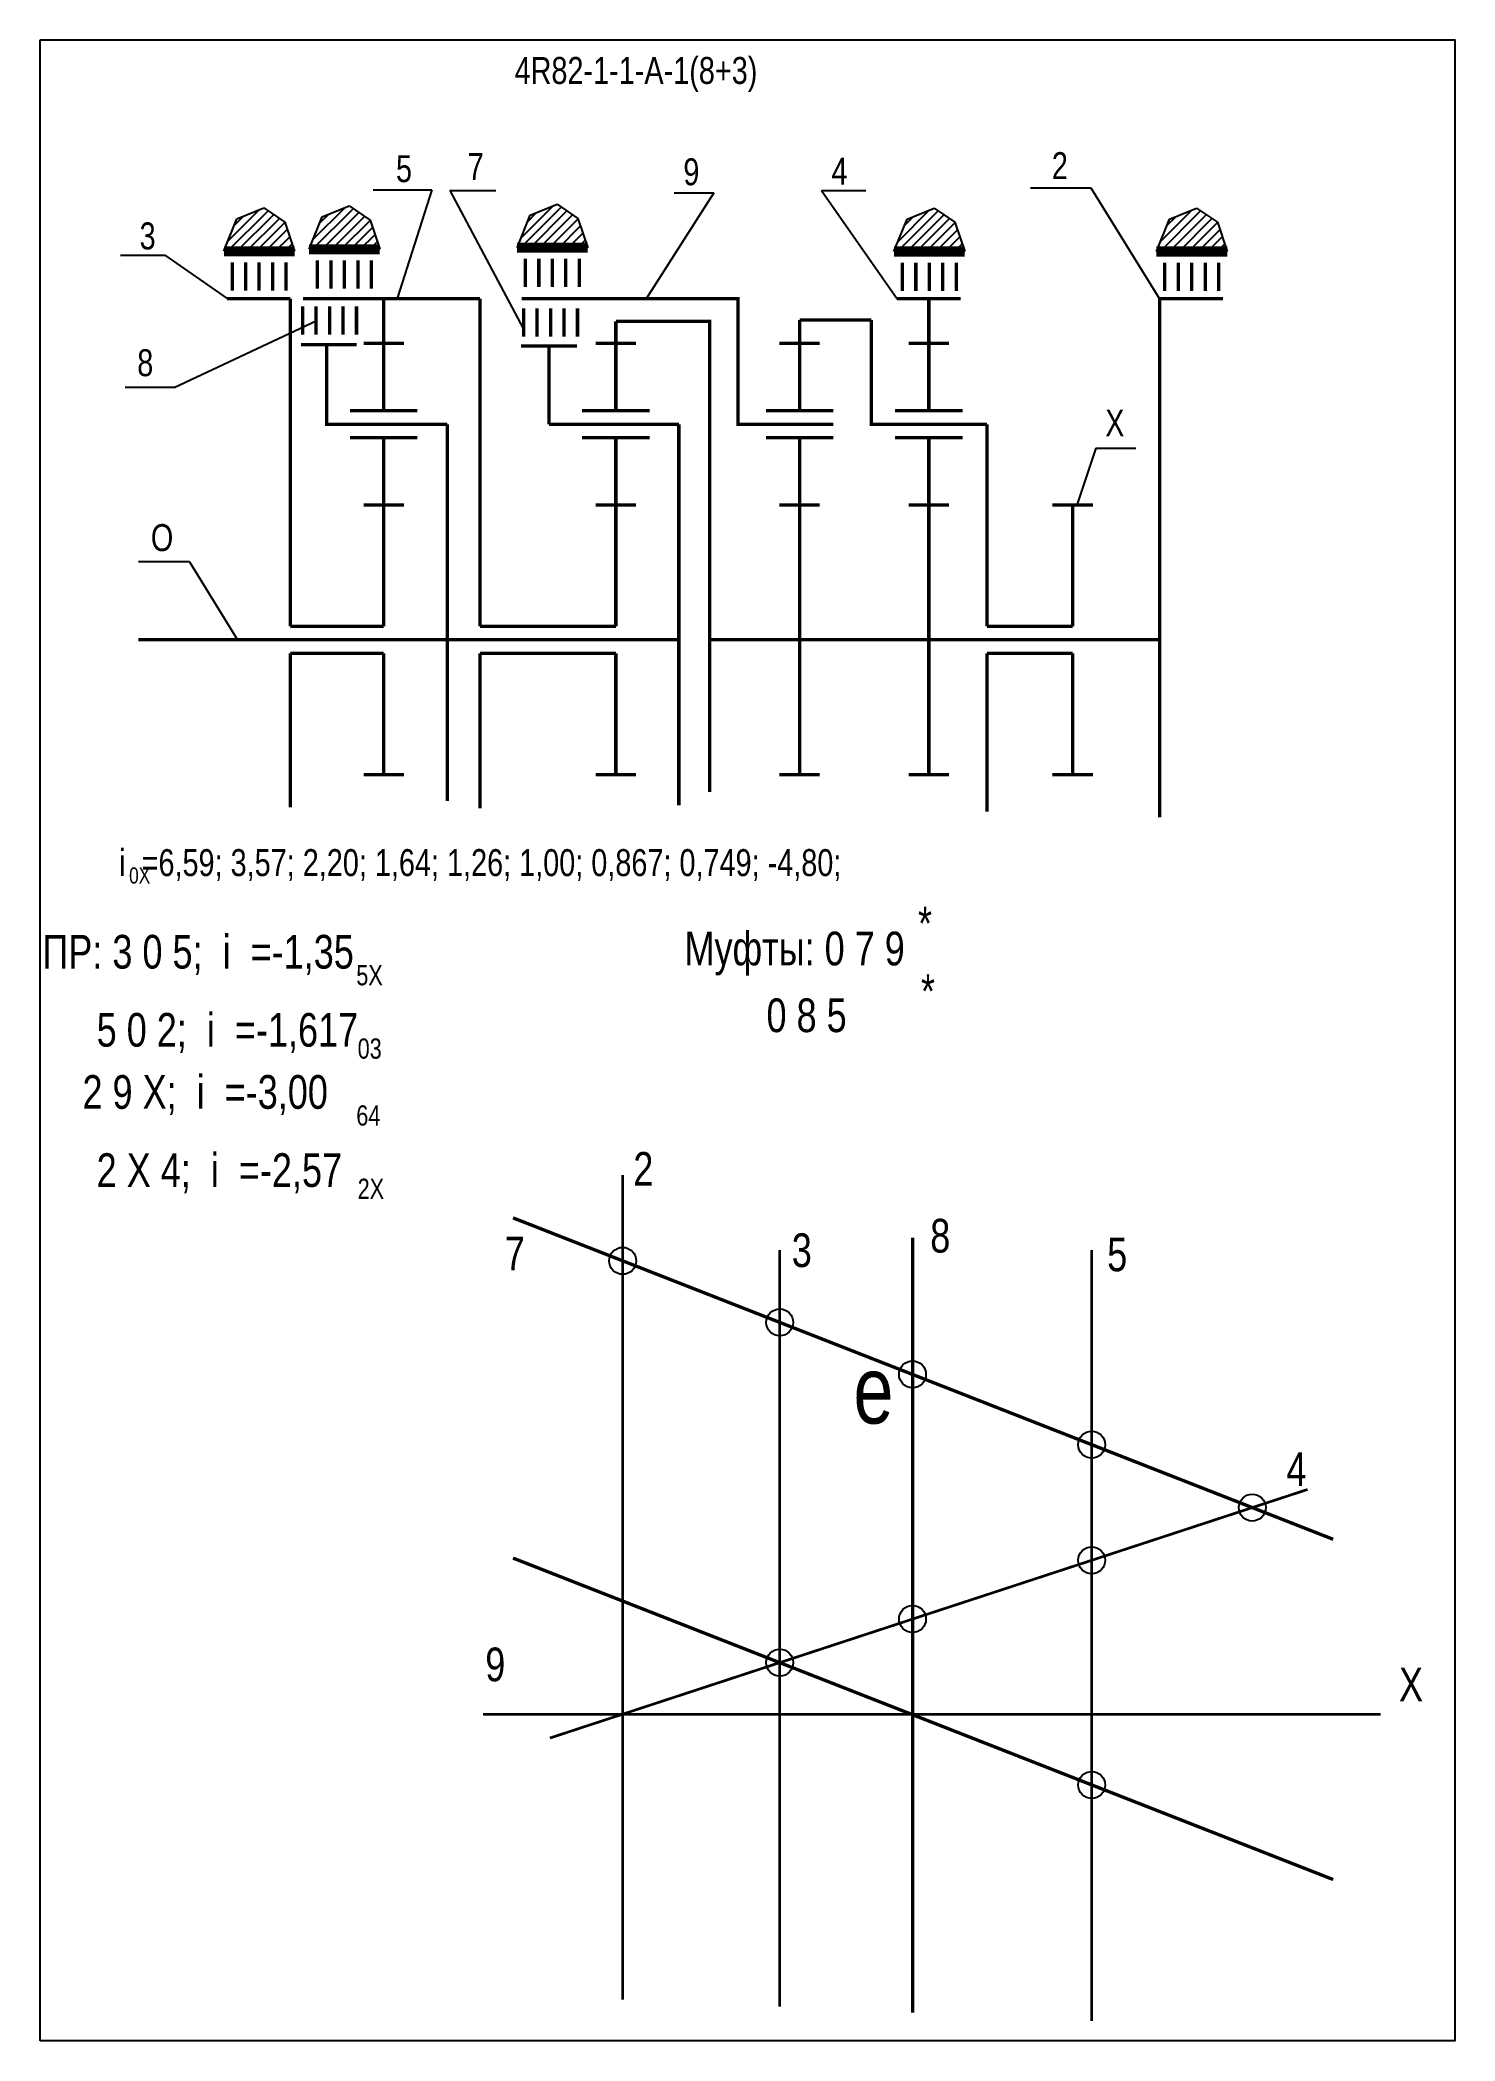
# Model space of a CAD drawing. Extents: x -352 to -142, y 153 to 450.
import ezdxf

# ---------------------------------------------------------------- set-up
doc = ezdxf.new("R2010")
doc.units = 0
doc.header["$LTSCALE"] = 15
doc.layers.get('0').update_dxf_attribs({"linetype": 'CONTINUOUS'})
doc.layers.add('DIM', color=92, linetype='CONTINUOUS')
doc.layers.add('MAIN', color=5, linetype='CONTINUOUS')
doc.styles.add('AMK', font='amk.shx', dxfattribs={"width": 0.8})

msp = doc.modelspace()

# ---------------------------------------------------------------- hatches: boundary and pattern name
at = {"layer": 'DIM'}
h = msp.add_hatch(dxfattribs=at)
h.set_pattern_fill('_USER', color=0, angle=45, style=0, pattern_type=0)
h.set_pattern_definition([(45, (-72.9048, -7.1889), (-0.7071068, 0.7071068), [])])
h.paths.add_polyline_path([(-323.2, 423.33), (-325.14, 418.51), (-314.65, 418.51), (-316.1, 422.83), (-319.21, 424.95)])
h = msp.add_hatch(dxfattribs=at)
h.set_pattern_fill('_USER', color=0, angle=45, style=0, pattern_type=0)
h.set_pattern_definition([(45, (-60.255, -6.8963), (-0.7071068, 0.7071068), [])])
h.paths.add_polyline_path([(-310.55, 423.62), (-312.49, 418.8), (-302, 418.8), (-303.45, 423.12), (-306.56, 425.24)])
h = msp.add_hatch(dxfattribs=at)
h.set_pattern_fill('_USER', color=0, angle=45, style=0, pattern_type=0)
h.set_pattern_definition([(45, (-29.3962, -6.6564), (-0.7071068, 0.7071068), [])])
h.paths.add_polyline_path([(-279.69, 423.86), (-281.64, 419.04), (-271.14, 419.04), (-272.59, 423.36), (-275.7, 425.48)])
h = msp.add_hatch(dxfattribs=at)
h.set_pattern_fill('_USER', color=0, angle=45, style=0, pattern_type=0)
h.set_pattern_definition([(45, (26.5529, -7.2155), (-0.7071068, 0.7071068), [])])
h.paths.add_polyline_path([(-223.74, 423.3), (-225.69, 418.48), (-215.19, 418.48), (-216.64, 422.81), (-219.75, 424.92)])
h = msp.add_hatch(dxfattribs=at)
h.set_pattern_fill('_USER', color=0, angle=45, style=0, pattern_type=0)
h.set_pattern_definition([(45, (65.5031, -7.2155), (-0.7071068, 0.7071068), [])])
h.paths.add_polyline_path([(-184.79, 423.3), (-186.74, 418.48), (-176.24, 418.48), (-177.69, 422.81), (-180.8, 424.92)])

# ---------------------------------------------------------------- linework, layer by layer
at = {"const_width": 0.4}
for points in [[(-265.96, 281.39), (-265.96, 159.02)], [(-242.64, 270.29), (-242.64, 157.96)], [(-196.34, 270.29), (-196.34, 155.84)], [(-276.76, 197.83), (-164.3, 234.73)]]:
    msp.add_lwpolyline(points, dxfattribs=at)
at = {"layer": 'DIM', "color": 0}
for p, q in [((-205.41, 427.93), (-196.48, 427.93)), ((-196.48, 427.93), (-186.27, 411.47)), ((-323.2, 423.33), (-319.21, 424.95)), ((-319.21, 424.95), (-316.1, 422.83)), ((-310.55, 423.62), (-306.56, 425.24)), ((-306.56, 425.24), (-303.45, 423.12)), ((-303, 427.65), (-294.27, 427.65)), ((-294.27, 427.65), (-299.44, 411.49)), ((-291.63, 427.52), (-284.77, 427.52)), ((-291.63, 427.52), (-280.71, 407.03)), ((-279.69, 423.86), (-275.7, 425.48)), ((-275.7, 425.48), (-272.59, 423.36)), ((-252.42, 427.2), (-262.47, 411.47)), ((-258.33, 427.2), (-252.42, 427.2)), ((-236.45, 427.53), (-229.88, 427.53)), ((-236.45, 427.53), (-225.22, 411.47)), ((-223.74, 423.3), (-219.75, 424.92)), ((-219.75, 424.92), (-216.64, 422.81)), ((-184.79, 423.3), (-180.8, 424.92)), ((-180.8, 424.92), (-177.69, 422.81)), ((-325.14, 418.51), (-323.2, 423.33)), ((-316.1, 422.83), (-314.65, 418.51)), ((-312.49, 418.8), (-310.55, 423.62)), ((-303.45, 423.12), (-302, 418.8)), ((-281.64, 419.04), (-279.69, 423.86)), ((-272.59, 423.36), (-271.14, 419.04)), ((-225.69, 418.48), (-223.74, 423.3)), ((-216.64, 422.81), (-215.19, 418.48)), ((-186.74, 418.48), (-184.79, 423.3)), ((-177.69, 422.81), (-176.24, 418.48)), ((-280.38, 418.85), (-273.47, 418.85)), ((-340.49, 417.93), (-333.92, 417.93)), ((-333.92, 417.93), (-324.68, 411.49)), ((-323.89, 418.32), (-316.98, 418.32)), ((-224.43, 418.29), (-217.52, 418.29)), ((-185.48, 418.29), (-178.57, 418.29)), ((-332.52, 398.28), (-311.36, 408.24)), ((-332.52, 398.28), (-339.78, 398.28)), ((-332.52, 398.28), (-332.52, 398.28)), ((-195.72, 389.3), (-198.54, 380.84)), ((-195.72, 389.3), (-189.81, 389.3)), ((-330.24, 372.4), (-337.84, 372.4)), ((-330.24, 372.4), (-323.1, 360.84))]:
    msp.add_line(p, q, dxfattribs=at)
for points, const_width in [([(-315.27, 411.49), (-315.27, 362.84)], 0.5), ([(-313.39, 411.49), (-287.12, 411.49)], 0.5), ([(-287.12, 411.49), (-287.12, 362.84)], 0.5), ([(-244.32, 392.84), (-248.85, 392.84), (-248.85, 411.47), (-280.97, 411.47)], 0.5), ([(-186.27, 411.47), (-186.27, 360.84)], 0.5), ([(-266.97, 408.09), (-253.03, 408.09), (-253.03, 338.25)], 0.5), ([(-229.06, 408.3), (-239.7, 408.3)], 0.5), ([(-225.82, 392.84), (-229.06, 392.84), (-229.06, 408.3)], 0.5), ([(-313.72, 404.65), (-305.43, 404.65)], 0.5), ([(-305.67, 392.84), (-309.9, 392.84), (-309.9, 404.65)], 0.5), ([(-276.89, 404.44), (-276.89, 392.84)], 0.5), ([(-291.99, 392.84), (-291.99, 336.91)], 0.5), ([(-271.63, 392.84), (-276.89, 392.84)], 0.5), ([(-257.62, 336.25), (-257.62, 392.84)], 0.5), ([(-211.89, 392.84), (-211.89, 362.84)], 0.5), ([(-315.27, 362.84), (-301.42, 362.84)], 0.5), ([(-287.12, 362.84), (-266.97, 362.84)], 0.5), ([(-211.89, 362.84), (-199.17, 362.84)], 0.5), ([(-337.85, 360.84), (-257.62, 360.84)], 0.5), ([(-253.03, 360.84), (-186.27, 360.84)], 0.5), ([(-248.32, 360.84), (-209.09, 360.84)], 0.5), ([(-186.27, 360.84), (-186.27, 334.49)], 0.5), ([(-315.27, 358.84), (-301.42, 358.84)], 0.5), ([(-315.27, 358.84), (-315.27, 335.99)], 0.5), ([(-287.12, 358.84), (-266.97, 358.84)], 0.5), ([(-287.12, 358.84), (-287.12, 335.84)], 0.5), ([(-211.89, 358.84), (-211.89, 335.35)], 0.5), ([(-211.89, 358.84), (-199.17, 358.84)], 0.5), ([(-160.51, 227.33), (-282.23, 275.04)], 0.5), ([(-222.94, 272.1), (-222.94, 157.06)], 0.5), ([(-160.51, 176.83), (-282.23, 224.54)], 0.5), ([(-286.69, 201.37), (-153.47, 201.37)], 0.4)]:
    msp.add_lwpolyline(points, dxfattribs=dict(at, const_width=const_width))
for centre in [(-265.96, 268.66), (-242.64, 259.52), (-222.94, 251.8), (-196.34, 241.37), (-172.52, 232.04), (-196.34, 224.22), (-222.94, 215.49), (-242.64, 209.02), (-196.34, 190.87)]:
    msp.add_circle(centre, 2, dxfattribs=at)
at = {"layer": 'MAIN'}
for points in [[(-352.43, 152.87), (-352.43, 449.87)], [(-352.43, 449.87), (-142.43, 449.87), (-142.43, 152.87), (-352.43, 152.87)]]:
    msp.add_lwpolyline(points, dxfattribs=at)
at = {"layer": 'MAIN', "color": 0}
for points, const_width in [([(-325.14, 418.51), (-314.65, 418.51)], 1.5), ([(-312.49, 418.8), (-302, 418.8)], 1.5), ([(-281.64, 419.04), (-271.14, 419.04)], 1.5), ([(-225.69, 418.48), (-215.19, 418.48)], 1.5), ([(-186.74, 418.48), (-176.24, 418.48)], 1.5), ([(-315.91, 416.86), (-315.91, 412.66)], 0.5), ([(-303.26, 417.15), (-303.26, 412.95)], 0.5), ([(-272.4, 417.39), (-272.4, 413.19)], 0.5), ([(-216.45, 416.83), (-216.45, 412.63)], 0.5), ([(-177.5, 416.83), (-177.5, 412.63)], 0.5), ([(-324.68, 411.49), (-315.27, 411.49)], 0.5), ([(-305.46, 410.32), (-305.46, 406.13)], 0.5), ([(-301.42, 404.84), (-301.42, 411.49)], 0.5), ([(-272.66, 410.02), (-272.66, 405.82)], 0.5), ([(-225.22, 411.47), (-215.81, 411.47)], 0.5), ([(-220.52, 394.84), (-220.52, 411.47)], 0.5), ([(-186.27, 411.47), (-176.86, 411.47)], 0.5), ([(-266.97, 404.84), (-266.97, 408.09)], 0.5), ([(-239.7, 404.84), (-239.7, 408.3)], 0.5), ([(-301.42, 404.84), (-304.42, 404.84)], 0.5), ([(-301.42, 394.84), (-301.42, 404.84)], 0.5), ([(-301.42, 404.84), (-298.42, 404.84)], 0.5), ([(-281.06, 404.44), (-272.72, 404.44)], 0.5), ([(-266.97, 404.84), (-269.97, 404.84)], 0.5), ([(-266.97, 394.84), (-266.97, 404.84)], 0.5), ([(-266.97, 404.84), (-263.97, 404.84)], 0.5), ([(-239.7, 404.84), (-242.7, 404.84)], 0.5), ([(-239.7, 394.84), (-239.7, 404.84)], 0.5), ([(-239.7, 404.84), (-236.7, 404.84)], 0.5), ([(-220.52, 404.84), (-223.52, 404.84)], 0.5), ([(-220.52, 404.84), (-217.52, 404.84)], 0.5), ([(-291.99, 392.84), (-305.67, 392.84)], 0.5), ([(-257.62, 392.84), (-271.63, 392.84)], 0.5), ([(-234.71, 392.84), (-244.32, 392.84)], 0.5), ([(-211.89, 392.84), (-225.82, 392.84)], 0.5), ([(-301.42, 390.84), (-306.42, 390.84)], 0.5), ([(-301.42, 380.84), (-301.42, 390.84), (-296.42, 390.84)], 0.5), ([(-266.97, 390.84), (-271.97, 390.84)], 0.5), ([(-266.97, 380.84), (-266.97, 390.84), (-261.97, 390.84)], 0.5), ([(-239.7, 390.84), (-244.7, 390.84)], 0.5), ([(-239.7, 380.84), (-239.7, 390.84), (-234.7, 390.84)], 0.5), ([(-220.52, 390.84), (-225.52, 390.84)], 0.5), ([(-220.52, 380.84), (-220.52, 390.84), (-215.52, 390.84)], 0.5), ([(-301.42, 380.84), (-304.42, 380.84)], 0.5), ([(-301.42, 362.84), (-301.42, 380.84)], 0.5), ([(-301.42, 380.84), (-298.42, 380.84)], 0.5), ([(-266.97, 380.84), (-269.97, 380.84)], 0.5), ([(-266.97, 362.84), (-266.97, 380.84)], 0.5), ([(-266.97, 380.84), (-263.97, 380.84)], 0.5), ([(-239.7, 380.84), (-242.7, 380.84)], 0.5), ([(-239.7, 360.84), (-239.7, 380.84)], 0.5), ([(-239.7, 380.84), (-236.7, 380.84)], 0.5), ([(-220.52, 380.84), (-223.52, 380.84)], 0.5), ([(-220.52, 360.84), (-220.52, 380.84)], 0.5), ([(-220.52, 380.84), (-217.52, 380.84)], 0.5), ([(-199.17, 380.84), (-202.17, 380.84)], 0.5), ([(-199.17, 380.84), (-196.17, 380.84)], 0.5), ([(-199.17, 362.84), (-199.17, 380.84)], 0.5), ([(-239.7, 360.84), (-239.7, 340.84)], 0.5), ([(-220.52, 360.84), (-220.52, 340.84)], 0.5), ([(-301.42, 358.84), (-301.42, 340.84)], 0.5), ([(-266.97, 358.84), (-266.97, 340.84)], 0.5), ([(-199.17, 358.84), (-199.17, 340.84)], 0.5), ([(-301.42, 340.84), (-304.42, 340.84)], 0.5), ([(-301.42, 340.84), (-298.42, 340.84)], 0.5), ([(-266.97, 340.84), (-269.97, 340.84)], 0.5), ([(-266.97, 340.84), (-263.97, 340.84)], 0.5), ([(-239.7, 340.84), (-242.7, 340.84)], 0.5), ([(-239.7, 340.84), (-236.7, 340.84)], 0.5), ([(-220.52, 340.84), (-223.52, 340.84)], 0.5), ([(-220.52, 340.84), (-217.52, 340.84)], 0.5), ([(-199.17, 340.84), (-202.17, 340.84)], 0.5), ([(-199.17, 340.84), (-196.17, 340.84)], 0.5)]:
    msp.add_lwpolyline(points, dxfattribs=dict(at, const_width=const_width))
for points in [[(-323.91, 416.86, 0.5, 0.5, 0), (-323.91, 412.66, 0.5, 0.5, 0)], [(-321.91, 416.86, 0.5, 0.5, 0), (-321.91, 412.66, 0.5, 0.5, 0)], [(-319.91, 416.86, 0.5, 0.5, 0), (-319.91, 412.66, 0.5, 0.5, 0)], [(-317.91, 416.86, 0.5, 0.5, 0), (-317.91, 412.66, 0.5, 0.5, 0)], [(-311.26, 417.15, 0.5, 0.5, 0), (-311.26, 412.95, 0.5, 0.5, 0)], [(-309.26, 417.15, 0.5, 0.5, 0), (-309.26, 412.95, 0.5, 0.5, 0)], [(-307.26, 417.15, 0.5, 0.5, 0), (-307.26, 412.95, 0.5, 0.5, 0)], [(-305.26, 417.15, 0.5, 0.5, 0), (-305.26, 412.95, 0.5, 0.5, 0)], [(-280.4, 417.39, 0.5, 0.5, 0), (-280.4, 413.19, 0.5, 0.5, 0)], [(-278.4, 417.39, 0.5, 0.5, 0), (-278.4, 413.19, 0.5, 0.5, 0)], [(-276.4, 417.39, 0.5, 0.5, 0), (-276.4, 413.19, 0.5, 0.5, 0)], [(-274.4, 417.39, 0.5, 0.5, 0), (-274.4, 413.19, 0.5, 0.5, 0)], [(-224.45, 416.83, 0.5, 0.5, 0), (-224.45, 412.63, 0.5, 0.5, 0)], [(-222.45, 416.83, 0.5, 0.5, 0), (-222.45, 412.63, 0.5, 0.5, 0)], [(-220.45, 416.83, 0.5, 0.5, 0), (-220.45, 412.63, 0.5, 0.5, 0)], [(-218.45, 416.83, 0.5, 0.5, 0), (-218.45, 412.63, 0.5, 0.5, 0)], [(-185.5, 416.83, 0.5, 0.5, 0), (-185.5, 412.63, 0.5, 0.5, 0)], [(-183.5, 416.83, 0.5, 0.5, 0), (-183.5, 412.63, 0.5, 0.5, 0)], [(-181.5, 416.83, 0.5, 0.5, 0), (-181.5, 412.63, 0.5, 0.5, 0)], [(-179.5, 416.83, 0.5, 0.5, 0), (-179.5, 412.63, 0.5, 0.5, 0)], [(-313.46, 410.32, 0.5, 0.5, 0), (-313.46, 406.13, 0.5, 0.5, 0)], [(-311.46, 410.32, 0.5, 0.5, 0), (-311.46, 406.13, 0.5, 0.5, 0)], [(-309.46, 410.32, 0.5, 0.5, 0), (-309.46, 406.13, 0.5, 0.5, 0)], [(-307.46, 410.32, 0.5, 0.5, 0), (-307.46, 406.13, 0.5, 0.5, 0)], [(-280.66, 410.02, 0.5, 0.5, 0), (-280.66, 405.82, 0.5, 0.5, 0)], [(-278.66, 410.02, 0.5, 0.5, 0), (-278.66, 405.82, 0.5, 0.5, 0)], [(-276.66, 410.02, 0.5, 0.5, 0), (-276.66, 405.82, 0.5, 0.5, 0)], [(-274.66, 410.02, 0.5, 0.5, 0), (-274.66, 405.82, 0.5, 0.5, 0)], [(-296.42, 394.84, 0.5, 0.5, 0), (-306.42, 394.84, 0.5, 0.5, 0)], [(-261.97, 394.84, 0.5, 0.5, 0), (-271.97, 394.84, 0.5, 0.5, 0)], [(-234.7, 394.84, 0.5, 0.5, 0), (-244.7, 394.84, 0.5, 0.5, 0)], [(-215.52, 394.84, 0.5, 0.5, 0), (-225.52, 394.84, 0.5, 0.5, 0)]]:
    msp.add_lwpolyline(points, format="xyseb", dxfattribs=at)

# ---------------------------------------------------------------- texts
at = {"layer": 'DIM', "color": 0, "style": 'AMK', "width": 0.8}
for s, height, p in [('4R82-1-1-A-1(8+3)', 4, (-282, 443.35)), ('5', 4, (-299.6, 428.77)), ('7', 4, (-288.96, 429.08)), ('9', 4, (-256.95, 428.31)), ('4', 4, (-234.97, 428.41)), ('2', 4, (-202.26, 429.22)), ('3', 4, (-337.65, 418.79)), ('8', 4, (-338, 399.97)), ('X', 4, (-194.34, 391.02)), ('O', 4, (-335.98, 374.01)), ('i  =6,59; 3,57; 2,20; 1,64; 1,26; 1,00; 0,867; 0,749; -4,80; ', 4, (-340.68, 325.77)), ('0X', 2.4, (-339.21, 324.66)), ('*', 5, (-222.12, 316.25)), (' ПР: 3 0 5;  i  =-1,35', 5, (-353.56, 312.04)), ('Муфты: 0 7 9', 5, (-256.78, 312.52)), ('5X', 3, (-305.49, 309.56)), ('*', 5, (-221.69, 306.18)), ('       0 8 5', 5, (-255.01, 302.61)), ('    5 0 2;  i  =-1,617', 5, (-349.97, 300.45)), ('03', 3, (-305.29, 298.67)), ('     2 9 X;  i  =-3,00', 5, (-353.56, 291.23)), ('64', 3, (-305.49, 288.74)), ('    2 X 4;  i  =-2,57', 5, (-349.97, 279.63)), ('2', 5, (-264.38, 279.81)), ('2X', 3, (-305.29, 277.86)), ('8', 5, (-220.31, 269.89)), ('7', 5, (-283.44, 267.27)), ('3', 5, (-240.86, 267.74)), ('5', 5, (-194.05, 267.12)), ('e', 10, (-231.71, 244.51)), ('4', 5, (-167.45, 235.24)), ('9', 5, (-286.35, 206.26)), ('X', 5, (-150.74, 203.29))]:
    msp.add_text(s, height=height, dxfattribs=at).set_placement(p)

doc.saveas('drawing.dxf')
